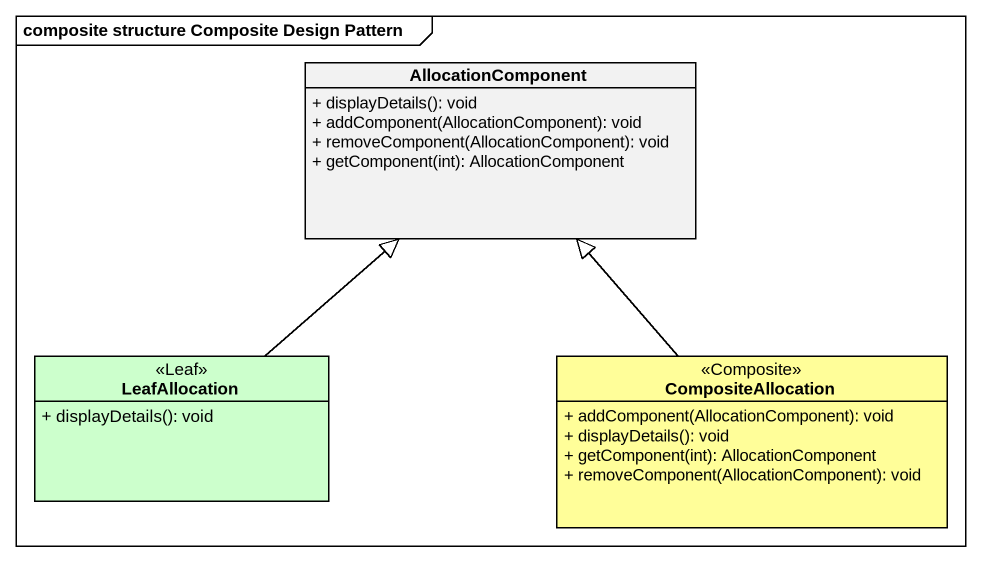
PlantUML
@startuml
mainframe composite structure Composite Design Pattern
hide circle
hide empty members
skinparam classAttributeIconSize 0
class AllocationComponent {
  + displayDetails(): void
  + addComponent(AllocationComponent): void
  + removeComponent(AllocationComponent): void
  + getComponent(int): AllocationComponent
}
class LeafAllocation <<Leaf>> #CCFFCC {
  + displayDetails(): void
}
class CompositeAllocation <<Composite>> #FFFE99 {
  + addComponent(AllocationComponent): void
  + displayDetails(): void
  + getComponent(int): AllocationComponent
  + removeComponent(AllocationComponent): void
}
LeafAllocation -up-|> AllocationComponent
CompositeAllocation -up-|> AllocationComponent
@enduml
